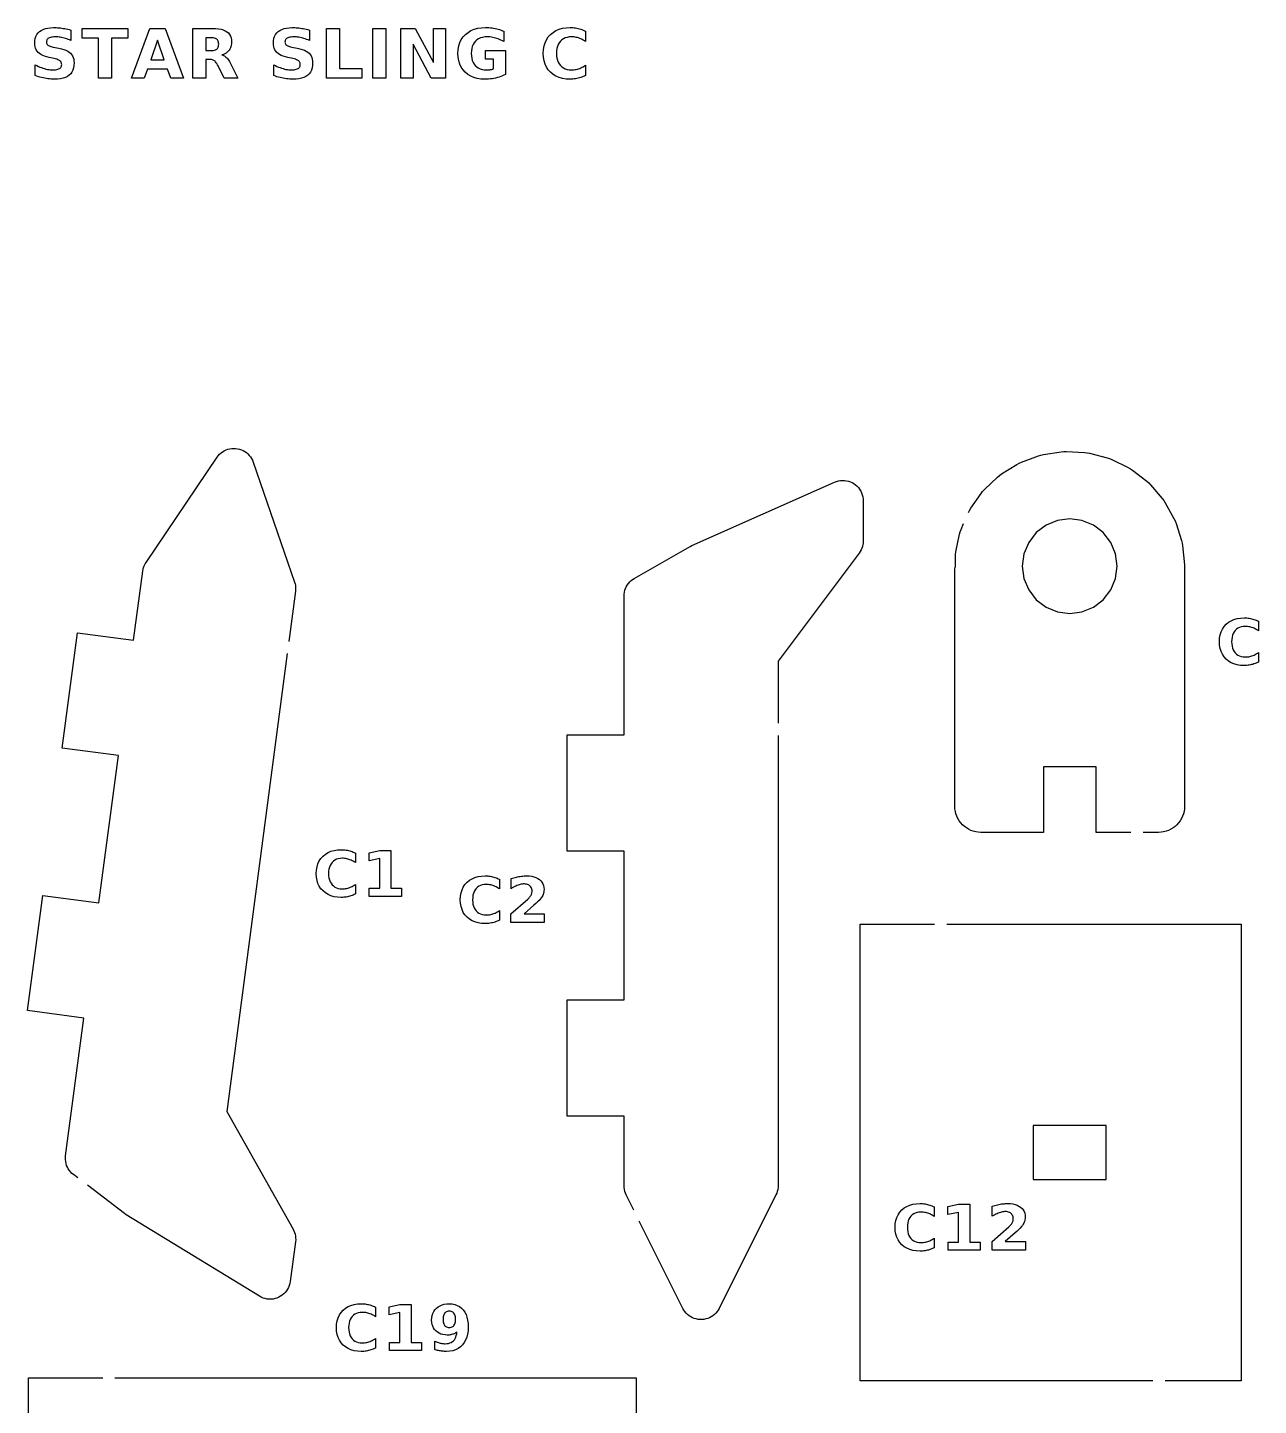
# Model space of a CAD drawing. Header units: millimetres. Extents: x 0 to 300, y 5 to 290.
# Drawn here: x 8.9 to 74, y 217.6 to 290.5 of the extents above; entities that cross this region are included whole.
import ezdxf

# ---------------------------------------------------------------- set-up
doc = ezdxf.new("R2010")
doc.units = ezdxf.units.MM
doc.layers.add('CUT', color=1, linetype='CONTINUOUS')
doc.layers.add('ENGRAVE', color=5, linetype='CONTINUOUS')

msp = doc.modelspace()

# ---------------------------------------------------------------- linework, layer by layer
at = {"layer": 'CUT', "color": 1}
for points in [[(11.5305, 229.654), (11.3026, 229.8274), (11.2252, 229.8923), (11.1532, 229.9655), (11.0885, 230.0453), (11.0317, 230.1309), (10.9833, 230.2216), (10.9438, 230.3164), (10.9135, 230.4146), (10.8928, 230.5152), (10.8817, 230.6174), (10.8805, 230.7201), (10.8889, 230.8207), (11.8501, 238.104), (8.8759, 238.4965), (9.6805, 244.5937), (12.6547, 244.2012), (13.6818, 251.9837), (10.7076, 252.3762), (11.5122, 258.4733), (14.4865, 258.0808), (14.9693, 261.7398), (14.9866, 261.8361), (15.0132, 261.9322), (15.0486, 262.0253), (15.0925, 262.1148), (15.1435, 262.1984), (18.9048, 267.7572), (18.9657, 267.8386), (19.0354, 267.915), (19.1122, 267.9844), (19.1952, 268.0461), (19.2838, 268.0996), (19.3771, 268.1442), (19.4743, 268.1797), (19.5745, 268.2057), (19.6766, 268.2219), (19.7799, 268.2283), (19.8833, 268.2247), (19.9859, 268.2111), (20.0867, 268.1878), (20.1848, 268.1549), (20.2792, 268.1127), (20.3692, 268.0616), (20.4539, 268.0021), (20.5324, 267.9348), (20.6041, 267.8602), (20.6683, 267.7791), (20.7244, 267.6921), (20.7719, 267.6002), (20.8097, 267.5058), (23, 261.1615), (23.0276, 261.0676), (23.0468, 260.9698), (23.0568, 260.8707), (23.0576, 260.771), (23.0493, 260.6734), (22.6995, 258.0233)], [(58.6449, 264.8446), (58.6941, 264.945), (58.7668, 265.0616), (59.3115, 265.8441), (59.3956, 265.9528), (59.4902, 266.0524), (60.1813, 266.7092), (60.2855, 266.7987), (60.3983, 266.8772), (61.2074, 267.3816), (61.3275, 267.4482), (61.4538, 267.5024), (62.3479, 267.8335), (62.4789, 267.8747), (62.6135, 267.9023), (63.556, 268.0467), (63.6926, 268.0606), (63.83, 268.0606), (64.7822, 268.0123), (64.9189, 267.9984), (65.0535, 267.9708), (65.9765, 267.7318), (66.1076, 267.6906), (66.2338, 267.6365), (67.0898, 267.2166), (67.21, 267.1499), (67.3227, 267.0714), (68.0767, 266.4878), (68.1809, 266.3983), (68.2756, 266.2987), (68.8966, 265.5753), (68.9807, 265.4667), (69.0534, 265.3501), (69.5161, 264.5165), (69.5766, 264.3931), (69.6243, 264.2643), (69.9097, 263.3546), (69.9442, 263.2216), (69.965, 263.0858), (70.0681, 262.0713), (70.075, 261.936), (70.075, 249.2982), (70.0685, 249.1652), (70.0487, 249.0317), (70.0159, 248.9008), (69.9704, 248.7738), (69.9127, 248.6518), (69.8433, 248.536), (69.763, 248.4277), (69.6723, 248.3277), (69.5723, 248.237), (69.464, 248.1567), (69.3482, 248.0873), (69.2262, 248.0296), (69.0992, 247.9841), (68.9683, 247.9513), (68.8348, 247.9315), (68.7018, 247.925), (67.8881, 247.925)], [(40.9447, 227.9429), (40.5377, 228.7569), (40.498, 228.8464), (40.4663, 228.9408), (40.4434, 229.0378), (40.4295, 229.1365), (40.425, 229.2343), (40.425, 232.925), (37.425, 232.925), (37.425, 239.075), (40.425, 239.075), (40.425, 246.925), (37.425, 246.925), (37.425, 253.075), (40.425, 253.075), (40.425, 260.4215), (40.4298, 260.5223), (40.4445, 260.624), (40.4688, 260.7238), (40.5026, 260.8209), (40.5454, 260.9142), (40.597, 261.0031), (40.6568, 261.0866), (40.7243, 261.1641), (40.7989, 261.2347), (40.8799, 261.2979), (40.9651, 261.3521), (43.9206, 263.041), (44.014, 263.0883), (51.5651, 266.4443), (51.6631, 266.4822), (51.7661, 266.5106), (51.8714, 266.5286), (51.978, 266.5361), (52.0849, 266.533), (52.1909, 266.5193), (52.295, 266.4951), (52.3962, 266.4607), (52.4934, 266.4164), (52.5858, 266.3627), (52.6724, 266.3001), (52.7524, 266.2292), (52.8249, 266.1507), (52.8893, 266.0654), (52.9449, 265.9741), (52.9911, 265.8777), (53.0276, 265.7773), (53.0539, 265.6737), (53.0698, 265.568), (53.075, 265.4631), (53.075, 263.3316), (53.0705, 263.2346), (53.057, 263.1368), (53.0345, 263.0406), (53.0032, 262.9469), (52.9635, 262.8564), (52.9156, 262.77), (52.861, 262.6897), (48.575, 256.975), (48.575, 253.7)], [(67.2381, 247.925), (65.395, 247.925), (65.395, 251.395), (62.605, 251.395), (62.605, 247.925), (59.2982, 247.925), (59.1652, 247.9315), (59.0317, 247.9513), (58.9008, 247.9841), (58.7738, 248.0296), (58.6518, 248.0873), (58.536, 248.1567), (58.4277, 248.237), (58.3277, 248.3277), (58.237, 248.4277), (58.1567, 248.536), (58.0873, 248.6518), (58.0296, 248.7738), (57.9841, 248.9008), (57.9513, 249.0317), (57.9315, 249.1652), (57.925, 249.2982), (57.925, 261.7247), (57.9295, 261.8356), (57.9433, 261.9472), (57.9512, 261.9852), (57.9545, 262.0075), (57.9558, 262.0338), (57.9558, 262.4767), (57.9627, 262.6139), (57.9835, 262.7497), (58.1755, 263.6836), (58.2099, 263.8167), (58.2576, 263.9455), (58.3873, 264.2478)], [(22.6145, 257.3789), (19.4198, 233.1712), (22.9212, 226.9449), (22.9649, 226.8582), (23.001, 226.7662), (23.0286, 226.6713), (23.0473, 226.5743), (23.057, 226.476), (23.0577, 226.3772), (23.0494, 226.2805), (22.7705, 224.1673), (22.7516, 224.064), (22.722, 223.9613), (22.6824, 223.8621), (22.6331, 223.7672), (22.5747, 223.6778), (22.5076, 223.5945), (22.4326, 223.5184), (22.3505, 223.4501), (22.2619, 223.3902), (22.1678, 223.3395), (22.0692, 223.2983), (21.967, 223.2671), (21.8622, 223.2463), (21.7558, 223.2359), (21.6489, 223.2362), (21.5426, 223.2471), (21.4379, 223.2684), (21.3358, 223.3001), (21.2374, 223.3418), (21.1452, 223.3921), (14.0981, 227.7073), (14.0117, 227.7663), (12.0478, 229.2604)], [(48.575, 253.05), (48.575, 229.2343), (48.5705, 229.1365), (48.5566, 229.0378), (48.5337, 228.9408), (48.502, 228.8464), (48.4623, 228.7569), (45.4607, 222.7537), (45.4109, 222.6651), (45.3518, 222.5802), (45.2848, 222.5013), (45.2106, 222.4293), (45.1297, 222.3647), (45.043, 222.3082), (44.9513, 222.2603), (44.8554, 222.2214), (44.7563, 222.192), (44.6547, 222.1722), (44.5517, 222.1622), (44.4483, 222.1622), (44.3453, 222.1722), (44.2437, 222.192), (44.1446, 222.2214), (44.0487, 222.2603), (43.957, 222.3082), (43.8703, 222.3647), (43.7894, 222.4293), (43.7152, 222.5013), (43.6482, 222.5802), (43.5891, 222.6651), (43.5393, 222.7537), (41.2354, 227.3616)], [(68.4, 218.925), (52.925, 218.925), (52.925, 243.075), (56.85, 243.075)], [(57.5, 243.075), (73.075, 243.075), (73.075, 218.925), (69.05, 218.925)], [(36.4, 194.925), (8.925, 194.925), (8.925, 219.075), (12.85, 219.075)], [(13.5, 219.075), (41.075, 219.075), (41.075, 194.925), (37.05, 194.925)]]:
    msp.add_lwpolyline(points, dxfattribs=at)
for points in [[(66.5061, 262), (66.4207, 262.6486), (66.1703, 263.253), (65.7721, 263.7721), (65.253, 264.1703), (64.6486, 264.4207), (64, 264.5061), (63.3514, 264.4207), (62.747, 264.1703), (62.2279, 263.7721), (61.8297, 263.253), (61.5793, 262.6486), (61.4939, 262), (61.5793, 261.3514), (61.8297, 260.747), (62.2279, 260.2279), (62.747, 259.8297), (63.3514, 259.5793), (64, 259.4939), (64.6486, 259.5793), (65.253, 259.8297), (65.7721, 260.2279), (66.1703, 260.747), (66.4207, 261.3514), (66.5061, 262)], [(62.075, 232.425), (62.075, 229.575), (65.925, 229.575), (65.925, 232.425), (62.075, 232.425)]]:
    msp.add_lwpolyline(points, close=True, dxfattribs=at)
at = {"layer": 'ENGRAVE', "color": 5}
for points in [[(11.0201, 289.8518), (10.9493, 289.8775), (10.879, 289.9006), (10.8094, 289.921), (10.7403, 289.9388), (10.6722, 289.9539), (10.6053, 289.9662), (10.5397, 289.9758), (10.4754, 289.9827), (10.4124, 289.9868), (10.3506, 289.9882), (10.2731, 289.9863), (10.2025, 289.9807), (10.1391, 289.9714), (10.0826, 289.9584), (10.0333, 289.9416), (9.9909, 289.9212), (9.9554, 289.8968), (9.9263, 289.8683), (9.9037, 289.8357), (9.8875, 289.7989), (9.8778, 289.7581), (9.8746, 289.7131), (9.8767, 289.6791), (9.8833, 289.6478), (9.8942, 289.619), (9.9094, 289.5928), (9.9291, 289.5692), (9.953, 289.5483), (9.9827, 289.529), (10.0195, 289.5107), (10.0635, 289.4934), (10.1145, 289.4769), (10.1726, 289.4614), (10.2378, 289.4469), (10.527, 289.3887), (10.6663, 289.3567), (10.7914, 289.3197), (10.9025, 289.2776), (10.9995, 289.2304), (11.0824, 289.1781), (11.1512, 289.1207), (11.2077, 289.0565), (11.254, 288.9839), (11.29, 288.9029), (11.3157, 288.8135), (11.3311, 288.7156), (11.3363, 288.6093), (11.3291, 288.4703), (11.3076, 288.3438), (11.2717, 288.2296), (11.2215, 288.1278), (11.1569, 288.0384), (11.078, 287.9613), (10.9843, 287.8964), (10.8755, 287.8433), (10.7516, 287.802), (10.6125, 287.7725), (10.4583, 287.7548), (10.2889, 287.7489), (10.2054, 287.7502), (10.1218, 287.7542), (10.0381, 287.7608), (9.9543, 287.77), (9.8704, 287.7819), (9.7864, 287.7965), (9.7024, 287.8136), (9.6183, 287.8333), (9.5343, 287.8555), (9.4502, 287.8803), (9.3662, 287.9077), (9.2821, 287.9375), (9.2821, 288.5106), (9.3657, 288.4678), (9.4484, 288.4286), (9.5301, 288.3931), (9.6109, 288.3613), (9.6907, 288.3332), (9.7697, 288.3087), (9.8477, 288.288), (9.9247, 288.271), (10.0009, 288.2578), (10.0761, 288.2484), (10.1503, 288.2427), (10.2237, 288.2408), (10.2949, 288.2429), (10.3602, 288.249), (10.4198, 288.2593), (10.4737, 288.2737), (10.5217, 288.2922), (10.564, 288.3149), (10.6001, 288.3413), (10.6296, 288.3713), (10.6526, 288.4048), (10.669, 288.4418), (10.6788, 288.4824), (10.6821, 288.5265), (10.6799, 288.566), (10.6732, 288.6025), (10.6621, 288.6358), (10.6465, 288.6659), (10.6264, 288.693), (10.6019, 288.7169), (10.5707, 288.7388), (10.5307, 288.76), (10.4818, 288.7804), (10.424, 288.8), (10.3574, 288.8188), (10.2819, 288.8368), (10.0192, 288.895), (9.8934, 288.926), (9.7794, 288.9626), (9.6773, 289.0047), (9.587, 289.0525), (9.5084, 289.1058), (9.4417, 289.1647), (9.3859, 289.23), (9.3403, 289.3025), (9.3048, 289.3821), (9.2795, 289.4688), (9.2643, 289.5627), (9.2592, 289.6637), (9.2662, 289.7898), (9.2874, 289.9057), (9.3227, 290.0115), (9.372, 290.1073), (9.4355, 290.193), (9.5131, 290.2685), (9.6039, 290.3332), (9.7071, 290.3861), (9.8226, 290.4272), (9.9504, 290.4566), (10.0906, 290.4742), (10.2431, 290.4801), (10.3157, 290.4792), (10.389, 290.4765), (10.463, 290.472), (10.5377, 290.4656), (10.6131, 290.4575), (10.6892, 290.4475), (10.766, 290.4357), (10.8438, 290.4221), (10.9224, 290.4067), (11.0019, 290.3895), (11.0822, 290.3705), (11.1635, 290.3496), (11.1635, 289.7925), (11.0915, 289.8235), (11.0201, 289.8518)], [(13.3163, 287.8), (12.6374, 287.8), (12.6374, 289.9194), (11.7629, 289.9194), (11.7629, 290.4325), (14.1891, 290.4325), (14.1891, 289.9194), (13.3163, 289.9194), (13.3163, 287.8)], [(15.3456, 290.4325), (16.1549, 290.4325), (17.13, 287.8), (16.4476, 287.8), (16.2819, 288.2796), (15.2204, 288.2796), (15.0529, 287.8), (14.3705, 287.8), (15.3456, 290.4325)], [(18.6604, 290.4325), (18.826, 290.4277), (18.9763, 290.4131), (19.1111, 290.3889), (19.2305, 290.3549), (19.3344, 290.3113), (19.423, 290.258), (19.497, 290.1941), (19.5576, 290.119), (19.6048, 290.0327), (19.6385, 289.9351), (19.6587, 289.8262), (19.6654, 289.7061), (19.6619, 289.6217), (19.6514, 289.5425), (19.6339, 289.4685), (19.6094, 289.3996), (19.5779, 289.336), (19.5393, 289.2776), (19.4938, 289.2242), (19.4411, 289.1757), (19.3813, 289.1321), (19.3144, 289.0934), (19.2404, 289.0596), (19.1594, 289.0307), (19.205, 289.0179), (19.249, 289.0007), (19.2914, 288.9789), (19.3322, 288.9528), (19.3713, 288.9221), (19.4089, 288.887), (19.4457, 288.8465), (19.4826, 288.7996), (19.5197, 288.7462), (19.557, 288.6864), (19.5944, 288.6202), (19.6319, 288.5476), (20.0004, 287.8), (19.2775, 287.8), (18.9566, 288.4542), (18.9242, 288.5165), (18.8916, 288.5719), (18.8589, 288.6203), (18.8261, 288.6618), (18.7931, 288.6964), (18.76, 288.7239), (18.7249, 288.746), (18.6862, 288.7641), (18.6438, 288.7782), (18.5978, 288.7882), (18.548, 288.7942), (18.4946, 288.7962), (18.3024, 288.7962), (18.3024, 287.8), (17.6236, 287.8), (17.6236, 290.4325), (18.6604, 290.4325)], [(23.6389, 289.8518), (23.568, 289.8775), (23.4978, 289.9006), (23.4282, 289.921), (23.3591, 289.9388), (23.291, 289.9539), (23.2241, 289.9662), (23.1585, 289.9758), (23.0942, 289.9827), (23.0312, 289.9868), (22.9694, 289.9882), (22.8918, 289.9863), (22.8213, 289.9807), (22.7578, 289.9714), (22.7014, 289.9584), (22.652, 289.9416), (22.6097, 289.9212), (22.5742, 289.8968), (22.5451, 289.8683), (22.5224, 289.8357), (22.5063, 289.7989), (22.4966, 289.7581), (22.4934, 289.7131), (22.4955, 289.6791), (22.5021, 289.6478), (22.513, 289.619), (22.5282, 289.5928), (22.5478, 289.5692), (22.5718, 289.5483), (22.6015, 289.529), (22.6383, 289.5107), (22.6822, 289.4934), (22.7333, 289.4769), (22.7914, 289.4614), (22.8566, 289.4469), (23.1458, 289.3887), (23.285, 289.3567), (23.4102, 289.3197), (23.5213, 289.2776), (23.6183, 289.2304), (23.7012, 289.1781), (23.7699, 289.1207), (23.8265, 289.0565), (23.8728, 288.9839), (23.9088, 288.9029), (23.9345, 288.8135), (23.9499, 288.7156), (23.9551, 288.6093), (23.9479, 288.4703), (23.9264, 288.3438), (23.8905, 288.2296), (23.8403, 288.1278), (23.7757, 288.0384), (23.6968, 287.9613), (23.6031, 287.8964), (23.4943, 287.8433), (23.3703, 287.802), (23.2313, 287.7725), (23.0771, 287.7548), (22.9077, 287.7489), (22.8242, 287.7502), (22.7406, 287.7542), (22.6569, 287.7608), (22.5731, 287.77), (22.4892, 287.7819), (22.4052, 287.7965), (22.3211, 287.8136), (22.2371, 287.8333), (22.153, 287.8555), (22.069, 287.8803), (21.985, 287.9077), (21.9009, 287.9375), (21.9009, 288.5106), (21.9845, 288.4678), (22.0671, 288.4286), (22.1489, 288.3931), (22.2297, 288.3613), (22.3095, 288.3332), (22.3884, 288.3087), (22.4664, 288.288), (22.5435, 288.271), (22.6196, 288.2578), (22.6949, 288.2484), (22.7691, 288.2427), (22.8425, 288.2408), (22.9136, 288.2429), (22.979, 288.249), (23.0386, 288.2593), (23.0925, 288.2737), (23.1405, 288.2922), (23.1828, 288.3149), (23.2189, 288.3413), (23.2484, 288.3713), (23.2714, 288.4048), (23.2878, 288.4418), (23.2976, 288.4824), (23.3009, 288.5265), (23.2987, 288.566), (23.292, 288.6025), (23.2809, 288.6358), (23.2653, 288.6659), (23.2452, 288.693), (23.2207, 288.7169), (23.1895, 288.7388), (23.1495, 288.76), (23.1006, 288.7804), (23.0428, 288.8), (22.9762, 288.8188), (22.9007, 288.8368), (22.6379, 288.895), (22.5122, 288.926), (22.3982, 288.9626), (22.2961, 289.0047), (22.2058, 289.0525), (22.1272, 289.1058), (22.0605, 289.1647), (22.0047, 289.23), (21.9591, 289.3025), (21.9236, 289.3821), (21.8983, 289.4688), (21.8831, 289.5627), (21.878, 289.6637), (21.885, 289.7898), (21.9062, 289.9057), (21.9415, 290.0115), (21.9908, 290.1073), (22.0543, 290.193), (22.1319, 290.2685), (22.2227, 290.3332), (22.3258, 290.3861), (22.4413, 290.4272), (22.5692, 290.4566), (22.7094, 290.4742), (22.8619, 290.4801), (22.9345, 290.4792), (23.0078, 290.4765), (23.0818, 290.472), (23.1565, 290.4656), (23.2319, 290.4575), (23.308, 290.4475), (23.3848, 290.4357), (23.4625, 290.4221), (23.5412, 290.4067), (23.6207, 290.3895), (23.701, 290.3705), (23.7823, 290.3496), (23.7823, 289.7925), (23.7103, 289.8235), (23.6389, 289.8518)], [(26.5663, 288.3131), (26.5663, 287.8), (24.6955, 287.8), (24.6955, 290.4325), (25.3743, 290.4325), (25.3743, 288.3131), (26.5663, 288.3131)], [(27.141, 290.4325), (27.8198, 290.4325), (27.8198, 287.8), (27.141, 287.8), (27.141, 290.4325)], [(30.9882, 290.4325), (30.9882, 287.8), (30.23, 287.8), (29.2726, 289.6056), (29.2726, 287.8), (28.629, 287.8), (28.629, 290.4325), (29.3872, 290.4325), (30.3446, 288.627), (30.3446, 290.4325), (30.9882, 290.4325)], [(33.9031, 287.8877), (33.8147, 287.8586), (33.7253, 287.8329), (33.6347, 287.8106), (33.5431, 287.7917), (33.4505, 287.7763), (33.357, 287.7643), (33.2625, 287.7557), (33.1669, 287.7506), (33.0705, 287.7489), (32.8588, 287.7591), (32.6624, 287.7897), (32.4811, 287.8408), (32.315, 287.9123), (32.1641, 288.0042), (32.0284, 288.1165), (31.9109, 288.2463), (31.8148, 288.3907), (31.7401, 288.5496), (31.6867, 288.7231), (31.6547, 288.9111), (31.644, 289.1136), (31.6549, 289.3182), (31.6875, 289.5078), (31.7419, 289.6823), (31.818, 289.8416), (31.9158, 289.9859), (32.0354, 290.1151), (32.1739, 290.2267), (32.3285, 290.3179), (32.4992, 290.3889), (32.6859, 290.4396), (32.8886, 290.47), (33.1075, 290.4801), (33.1944, 290.4788), (33.2802, 290.4746), (33.3647, 290.4678), (33.448, 290.4582), (33.53, 290.4458), (33.6109, 290.4308), (33.6904, 290.413), (33.7683, 290.3925), (33.8447, 290.3695), (33.9196, 290.3438), (33.993, 290.3154), (34.0649, 290.2844), (34.0649, 289.7396), (33.9915, 289.7795), (33.9183, 289.816), (33.8452, 289.8489), (33.7722, 289.8783), (33.6994, 289.9041), (33.6268, 289.9265), (33.5541, 289.9453), (33.4815, 289.9608), (33.4088, 289.9727), (33.336, 289.9813), (33.2632, 289.9865), (33.1904, 289.9882), (33.0603, 289.9819), (32.9407, 289.963), (32.8313, 289.9315), (32.7323, 289.8875), (32.6436, 289.8308), (32.5653, 289.7616), (32.4982, 289.6807), (32.4433, 289.5889), (32.4006, 289.4863), (32.3702, 289.3729), (32.3519, 289.2487), (32.3458, 289.1136), (32.3516, 288.9796), (32.3693, 288.8562), (32.3987, 288.7433), (32.4398, 288.6411), (32.4927, 288.5494), (32.5574, 288.4683), (32.6328, 288.3988), (32.7182, 288.3419), (32.8135, 288.2977), (32.9186, 288.2661), (33.0337, 288.2471), (33.1586, 288.2408), (33.1935, 288.2412), (33.2275, 288.2423), (33.2607, 288.2441), (33.293, 288.2467), (33.3245, 288.25), (33.3552, 288.254), (33.385, 288.2589), (33.4137, 288.2645), (33.4414, 288.271), (33.4681, 288.2783), (33.4937, 288.2865), (33.5183, 288.2955), (33.5183, 288.8068), (33.104, 288.8068), (33.104, 289.2617), (34.1619, 289.2617), (34.1619, 287.9957), (34.0767, 287.9563), (33.9905, 287.9203), (33.9031, 287.8877)], [(38.1371, 287.8364), (38.0709, 287.816), (38.0037, 287.7982), (37.9356, 287.7832), (37.8666, 287.7708), (37.7965, 287.7612), (37.7255, 287.7544), (37.6535, 287.7502), (37.5805, 287.7489), (37.3689, 287.7591), (37.1724, 287.7897), (36.9912, 287.8408), (36.8251, 287.9123), (36.6742, 288.0042), (36.5385, 288.1165), (36.421, 288.2463), (36.3249, 288.3907), (36.2502, 288.5496), (36.1968, 288.7231), (36.1648, 288.9111), (36.1541, 289.1136), (36.1648, 289.3167), (36.1968, 289.5051), (36.2502, 289.679), (36.3249, 289.8381), (36.421, 289.9826), (36.5385, 290.1125), (36.6742, 290.2248), (36.8251, 290.3167), (36.9912, 290.3882), (37.1724, 290.4393), (37.3689, 290.4699), (37.5805, 290.4801), (37.6535, 290.4788), (37.7255, 290.4746), (37.7965, 290.4678), (37.8666, 290.4582), (37.9356, 290.4458), (38.0037, 290.4308), (38.0709, 290.413), (38.1371, 290.3925), (38.2025, 290.3695), (38.267, 290.3438), (38.3306, 290.3154), (38.3934, 290.2844), (38.3934, 289.7396), (38.3306, 289.7806), (38.2682, 289.8177), (38.206, 289.8511), (38.1442, 289.8806), (38.0826, 289.9063), (38.0213, 289.9282), (37.9597, 289.9465), (37.8969, 289.9615), (37.8331, 289.9732), (37.7682, 289.9815), (37.7022, 289.9865), (37.6352, 289.9882), (37.5184, 289.9817), (37.4103, 289.9623), (37.3108, 289.93), (37.2199, 289.8847), (37.1376, 289.8265), (37.0639, 289.7554), (37.0003, 289.673), (36.9483, 289.5807), (36.9079, 289.4786), (36.879, 289.3667), (36.8616, 289.2451), (36.8558, 289.1136), (36.8616, 288.9827), (36.879, 288.8615), (36.9079, 288.7499), (36.9483, 288.6481), (37.0003, 288.556), (37.0639, 288.4736), (37.1376, 288.4024), (37.2199, 288.3443), (37.3108, 288.299), (37.4103, 288.2667), (37.5184, 288.2473), (37.6352, 288.2408), (37.7022, 288.2425), (37.7682, 288.2475), (37.8331, 288.2558), (37.8969, 288.2675), (37.9597, 288.2824), (38.0213, 288.3008), (38.0826, 288.3227), (38.1442, 288.3484), (38.206, 288.3779), (38.2682, 288.4113), (38.3306, 288.4484), (38.3934, 288.4894), (38.3934, 287.9446), (38.3306, 287.9136), (38.267, 287.8852), (38.2025, 287.8595), (38.1371, 287.8364)], [(16.1109, 288.768), (15.7512, 289.8154), (15.3897, 288.768), (16.1109, 288.768)], [(18.8189, 289.3005), (18.8598, 289.3204), (18.894, 289.3446), (18.9223, 289.3739), (18.9454, 289.4089), (18.9634, 289.4495), (18.9763, 289.4958), (18.984, 289.5479), (18.9866, 289.6056), (18.984, 289.6627), (18.9763, 289.7141), (18.9634, 289.7598), (18.9454, 289.7999), (18.9223, 289.8343), (18.894, 289.863), (18.8598, 289.8867), (18.8189, 289.9061), (18.7712, 289.9212), (18.7169, 289.932), (18.6558, 289.9384), (18.5881, 289.9406), (18.3024, 289.9406), (18.3024, 289.2653), (18.5881, 289.2653), (18.6558, 289.2675), (18.7169, 289.2741), (18.7712, 289.2851), (18.8189, 289.3005)], [(73.9252, 256.8976), (73.8664, 256.8715), (73.8069, 256.8477), (73.7465, 256.8264), (73.6854, 256.8076), (73.6234, 256.7912), (73.5605, 256.7772), (73.4968, 256.7659), (73.4321, 256.757), (73.3666, 256.7507), (73.3001, 256.7469), (73.2327, 256.7456), (73.0374, 256.755), (72.856, 256.7833), (72.6887, 256.8304), (72.5354, 256.8964), (72.3961, 256.9813), (72.2708, 257.085), (72.1624, 257.2048), (72.0737, 257.338), (72.0047, 257.4847), (71.9554, 257.6449), (71.9259, 257.8184), (71.916, 258.0054), (71.9259, 258.1928), (71.9554, 258.3668), (72.0047, 258.5272), (72.0737, 258.6741), (72.1624, 258.8075), (72.2708, 258.9274), (72.3961, 259.0311), (72.5354, 259.1159), (72.6887, 259.1819), (72.856, 259.2291), (73.0374, 259.2573), (73.2327, 259.2668), (73.3001, 259.2655), (73.3666, 259.2617), (73.4321, 259.2554), (73.4968, 259.2465), (73.5605, 259.2351), (73.6234, 259.2212), (73.6854, 259.2048), (73.7465, 259.1859), (73.8069, 259.1646), (73.8664, 259.1409), (73.9252, 259.1147), (73.9831, 259.0861), (73.9831, 258.5832), (73.9252, 258.621), (73.8675, 258.6553), (73.8101, 258.6861), (73.753, 258.7134), (73.6962, 258.7371), (73.6396, 258.7573), (73.5827, 258.7742), (73.5248, 258.7881), (73.4659, 258.7988), (73.406, 258.8065), (73.3451, 258.8111), (73.2832, 258.8127), (73.1754, 258.8067), (73.0756, 258.7888), (72.9837, 258.7589), (72.8998, 258.7172), (72.8239, 258.6635), (72.7559, 258.5978), (72.6972, 258.5217), (72.6492, 258.4365), (72.6118, 258.3423), (72.5851, 258.239), (72.5691, 258.1267), (72.5638, 258.0054), (72.5691, 257.8845), (72.5851, 257.7726), (72.6118, 257.6697), (72.6492, 257.5757), (72.6972, 257.4906), (72.7559, 257.4145), (72.8239, 257.3489), (72.8998, 257.2952), (72.9837, 257.2534), (73.0756, 257.2236), (73.1754, 257.2057), (73.2832, 257.1997), (73.3451, 257.2012), (73.406, 257.2059), (73.4659, 257.2135), (73.5248, 257.2243), (73.5827, 257.2381), (73.6396, 257.255), (73.6962, 257.2753), (73.753, 257.299), (73.8101, 257.3262), (73.8675, 257.357), (73.9252, 257.3914), (73.9831, 257.4292), (73.9831, 256.9263), (73.9252, 256.8976)], [(26.1578, 244.6369), (26.0991, 244.6107), (26.0395, 244.587), (25.9792, 244.5657), (25.918, 244.5469), (25.856, 244.5304), (25.7932, 244.5165), (25.7294, 244.5051), (25.6648, 244.4963), (25.5992, 244.4899), (25.5327, 244.4861), (25.4654, 244.4849), (25.27, 244.4943), (25.0887, 244.5226), (24.9213, 244.5697), (24.768, 244.6357), (24.6287, 244.7205), (24.5035, 244.8242), (24.395, 244.9441), (24.3063, 245.0773), (24.2373, 245.224), (24.1881, 245.3841), (24.1585, 245.5577), (24.1486, 245.7446), (24.1585, 245.9321), (24.1881, 246.1061), (24.2373, 246.2665), (24.3063, 246.4134), (24.395, 246.5468), (24.5035, 246.6667), (24.6287, 246.7704), (24.768, 246.8552), (24.9213, 246.9212), (25.0887, 246.9683), (25.27, 246.9966), (25.4654, 247.006), (25.5327, 247.0048), (25.5992, 247.001), (25.6648, 246.9946), (25.7294, 246.9858), (25.7932, 246.9744), (25.856, 246.9605), (25.918, 246.944), (25.9792, 246.9252), (26.0395, 246.9039), (26.0991, 246.8802), (26.1578, 246.854), (26.2157, 246.8254), (26.2157, 246.3224), (26.1578, 246.3603), (26.1001, 246.3946), (26.0428, 246.4254), (25.9857, 246.4526), (25.9288, 246.4764), (25.8723, 246.4966), (25.8154, 246.5135), (25.7574, 246.5273), (25.6985, 246.5381), (25.6386, 246.5458), (25.5777, 246.5504), (25.5158, 246.5519), (25.408, 246.546), (25.3082, 246.5281), (25.2164, 246.4982), (25.1324, 246.4564), (25.0565, 246.4027), (24.9885, 246.3371), (24.9298, 246.261), (24.8818, 246.1758), (24.8444, 246.0816), (24.8178, 245.9783), (24.8018, 245.866), (24.7964, 245.7446), (24.8018, 245.6238), (24.8178, 245.5119), (24.8444, 245.4089), (24.8818, 245.315), (24.9298, 245.2299), (24.9885, 245.1538), (25.0565, 245.0882), (25.1324, 245.0345), (25.2164, 244.9927), (25.3082, 244.9628), (25.408, 244.9449), (25.5158, 244.939), (25.5777, 244.9405), (25.6386, 244.9451), (25.6985, 244.9528), (25.7574, 244.9636), (25.8154, 244.9774), (25.8723, 244.9943), (25.9288, 245.0145), (25.9857, 245.0383), (26.0428, 245.0655), (26.1001, 245.0963), (26.1578, 245.1306), (26.2157, 245.1685), (26.2157, 244.6655), (26.1578, 244.6369)], [(27.5063, 244.965), (27.5063, 246.5357), (26.9382, 246.4185), (26.9382, 246.8449), (27.503, 246.9621), (28.0987, 246.9621), (28.0987, 244.965), (28.6521, 244.965), (28.6521, 244.5321), (26.9529, 244.5321), (26.9529, 244.965), (27.5063, 244.965)], [(33.7762, 243.254), (33.7175, 243.2278), (33.6579, 243.2041), (33.5976, 243.1828), (33.5364, 243.1639), (33.4744, 243.1475), (33.4116, 243.1336), (33.3478, 243.1222), (33.2832, 243.1133), (33.2176, 243.107), (33.1512, 243.1032), (33.0838, 243.1019), (32.8884, 243.1114), (32.7071, 243.1396), (32.5398, 243.1868), (32.3865, 243.2528), (32.2472, 243.3376), (32.1219, 243.4413), (32.0135, 243.5611), (31.9248, 243.6944), (31.8558, 243.8411), (31.8065, 244.0012), (31.7769, 244.1747), (31.7671, 244.3617), (31.7769, 244.5492), (31.8065, 244.7231), (31.8558, 244.8835), (31.9248, 245.0305), (32.0135, 245.1639), (32.1219, 245.2837), (32.2472, 245.3874), (32.3865, 245.4723), (32.5398, 245.5382), (32.7071, 245.5854), (32.8884, 245.6137), (33.0838, 245.6231), (33.1512, 245.6218), (33.2176, 245.618), (33.2832, 245.6117), (33.3478, 245.6028), (33.4116, 245.5914), (33.4744, 245.5775), (33.5364, 245.5611), (33.5976, 245.5422), (33.6579, 245.521), (33.7175, 245.4972), (33.7762, 245.471), (33.8341, 245.4424), (33.8341, 244.9395), (33.7762, 244.9773), (33.7186, 245.0116), (33.6612, 245.0424), (33.6041, 245.0697), (33.5472, 245.0934), (33.4907, 245.1136), (33.4338, 245.1306), (33.3759, 245.1444), (33.3169, 245.1552), (33.257, 245.1628), (33.1961, 245.1674), (33.1342, 245.169), (33.0265, 245.163), (32.9266, 245.1451), (32.8348, 245.1153), (32.7509, 245.0735), (32.6749, 245.0198), (32.6069, 244.9541), (32.5482, 244.878), (32.5002, 244.7928), (32.4629, 244.6986), (32.4362, 244.5953), (32.4202, 244.483), (32.4148, 244.3617), (32.4202, 244.2408), (32.4362, 244.1289), (32.4629, 244.026), (32.5002, 243.932), (32.5482, 243.847), (32.6069, 243.7709), (32.6749, 243.7052), (32.7509, 243.6515), (32.8348, 243.6097), (32.9266, 243.5799), (33.0265, 243.562), (33.1342, 243.556), (33.1961, 243.5576), (33.257, 243.5622), (33.3169, 243.5699), (33.3759, 243.5806), (33.4338, 243.5945), (33.4907, 243.6114), (33.5472, 243.6316), (33.6041, 243.6553), (33.6612, 243.6826), (33.7186, 243.7134), (33.7762, 243.7477), (33.8341, 243.7855), (33.8341, 243.2826), (33.7762, 243.254)], [(36.2103, 243.6097), (36.2103, 243.1491), (34.4443, 243.1491), (34.4443, 243.6097), (35.3314, 244.3926), (35.3693, 244.4283), (35.4037, 244.4637), (35.4347, 244.4988), (35.4623, 244.5337), (35.4865, 244.5683), (35.5072, 244.6026), (35.5246, 244.637), (35.5388, 244.6718), (35.5499, 244.7072), (35.5578, 244.7429), (35.5625, 244.7791), (35.5641, 244.8158), (35.5609, 244.8709), (35.5514, 244.9223), (35.5354, 244.97), (35.5131, 245.014), (35.4844, 245.0543), (35.4494, 245.0909), (35.409, 245.1227), (35.3645, 245.1487), (35.3157, 245.169), (35.2627, 245.1835), (35.2056, 245.1921), (35.1442, 245.195), (35.0946, 245.1933), (35.0435, 245.1881), (34.9908, 245.1794), (34.9366, 245.1672), (34.8809, 245.1515), (34.8236, 245.1324), (34.7648, 245.1098), (34.7048, 245.0838), (34.6433, 245.0544), (34.5805, 245.0217), (34.5164, 244.9855), (34.4508, 244.946), (34.4508, 245.4799), (34.5212, 245.5023), (34.5914, 245.5228), (34.6612, 245.5415), (34.7308, 245.5583), (34.8001, 245.5733), (34.8691, 245.5865), (34.9378, 245.5977), (35.006, 245.6068), (35.0738, 245.6139), (35.1411, 245.619), (35.208, 245.6221), (35.2744, 245.6231), (35.4144, 245.6178), (35.5436, 245.6017), (35.662, 245.5751), (35.7696, 245.5377), (35.8663, 245.4897), (35.9523, 245.431), (36.0262, 245.3628), (36.0866, 245.2862), (36.1336, 245.2011), (36.1672, 245.1077), (36.1873, 245.0058), (36.194, 244.8955), (36.1912, 244.8301), (36.1826, 244.7662), (36.1684, 244.7037), (36.1484, 244.6427), (36.1228, 244.5833), (36.0915, 244.5253), (36.051, 244.4648), (35.998, 244.3979), (35.9324, 244.3245), (35.8542, 244.2446), (35.7635, 244.1583), (35.6602, 244.0655), (35.141, 243.6097), (36.2103, 243.6097)], [(56.7743, 225.9298), (56.7156, 225.9037), (56.6561, 225.8799), (56.5957, 225.8586), (56.5345, 225.8398), (56.4726, 225.8234), (56.4097, 225.8094), (56.346, 225.7981), (56.2813, 225.7892), (56.2158, 225.7829), (56.1493, 225.7791), (56.0819, 225.7778), (55.8866, 225.7872), (55.7052, 225.8155), (55.5379, 225.8626), (55.3846, 225.9286), (55.2453, 226.0135), (55.12, 226.1172), (55.0116, 226.237), (54.9229, 226.3702), (54.8539, 226.5169), (54.8046, 226.6771), (54.7751, 226.8506), (54.7652, 227.0376), (54.7751, 227.225), (54.8046, 227.399), (54.8539, 227.5594), (54.9229, 227.7063), (55.0116, 227.8397), (55.12, 227.9596), (55.2453, 228.0633), (55.3846, 228.1481), (55.5379, 228.2141), (55.7052, 228.2613), (55.8866, 228.2895), (56.0819, 228.299), (56.1493, 228.2977), (56.2158, 228.2939), (56.2813, 228.2876), (56.346, 228.2787), (56.4097, 228.2673), (56.4726, 228.2534), (56.5345, 228.237), (56.5957, 228.2181), (56.6561, 228.1968), (56.7156, 228.1731), (56.7743, 228.1469), (56.8323, 228.1183), (56.8323, 227.6154), (56.7743, 227.6532), (56.7167, 227.6875), (56.6593, 227.7183), (56.6022, 227.7456), (56.5454, 227.7693), (56.4888, 227.7895), (56.4319, 227.8064), (56.374, 227.8203), (56.3151, 227.831), (56.2552, 227.8387), (56.1943, 227.8433), (56.1324, 227.8449), (56.0246, 227.8389), (55.9248, 227.821), (55.8329, 227.7911), (55.749, 227.7494), (55.673, 227.6957), (55.605, 227.63), (55.5464, 227.5539), (55.4983, 227.4687), (55.461, 227.3745), (55.4343, 227.2712), (55.4183, 227.1589), (55.413, 227.0376), (55.4183, 226.9167), (55.4343, 226.8048), (55.461, 226.7019), (55.4983, 226.6079), (55.5464, 226.5228), (55.605, 226.4467), (55.673, 226.3811), (55.749, 226.3274), (55.8329, 226.2856), (55.9248, 226.2558), (56.0246, 226.2379), (56.1324, 226.2319), (56.1943, 226.2334), (56.2552, 226.238), (56.3151, 226.2457), (56.374, 226.2565), (56.4319, 226.2703), (56.4888, 226.2872), (56.5454, 226.3074), (56.6022, 226.3312), (56.6593, 226.3584), (56.7167, 226.3892), (56.7743, 226.4236), (56.8323, 226.4614), (56.8323, 225.9585), (56.7743, 225.9298)], [(58.1228, 227.8286), (57.5548, 227.7114), (57.5548, 228.1378), (58.1196, 228.255), (58.7153, 228.255), (58.7153, 226.2579), (59.2687, 226.2579), (59.2687, 225.825), (57.5694, 225.825), (57.5694, 226.2579), (58.1228, 226.2579), (58.1228, 227.8286)], [(61.6611, 225.825), (59.8951, 225.825), (59.8951, 226.2856), (60.7822, 227.0685), (60.8201, 227.1042), (60.8545, 227.1396), (60.8855, 227.1747), (60.9131, 227.2095), (60.9373, 227.2441), (60.958, 227.2785), (60.9754, 227.3129), (60.9896, 227.3477), (61.0007, 227.383), (61.0086, 227.4188), (61.0134, 227.455), (61.0149, 227.4917), (61.0118, 227.5468), (61.0022, 227.5982), (60.9863, 227.6459), (60.9639, 227.6899), (60.9353, 227.7302), (60.9002, 227.7667), (60.8598, 227.7986), (60.8153, 227.8246), (60.7665, 227.8449), (60.7136, 227.8593), (60.6564, 227.868), (60.595, 227.8709), (60.5454, 227.8692), (60.4943, 227.8639), (60.4416, 227.8552), (60.3874, 227.843), (60.3317, 227.8274), (60.2744, 227.8082), (60.2157, 227.7857), (60.1556, 227.7597), (60.0941, 227.7303), (60.0313, 227.6976), (59.9672, 227.6614), (59.9017, 227.6219), (59.9017, 228.1557), (59.9721, 228.1781), (60.0422, 228.1987), (60.112, 228.2174), (60.1816, 228.2342), (60.2509, 228.2492), (60.32, 228.2623), (60.3886, 228.2735), (60.4569, 228.2827), (60.5246, 228.2898), (60.5919, 228.2949), (60.6588, 228.2979), (60.7252, 228.299), (60.8652, 228.2936), (60.9944, 228.2776), (61.1128, 228.2509), (61.2204, 228.2136), (61.3172, 228.1656), (61.4031, 228.1069), (61.477, 228.0387), (61.5374, 227.962), (61.5844, 227.877), (61.618, 227.7836), (61.6381, 227.6817), (61.6448, 227.5714), (61.642, 227.506), (61.6334, 227.442), (61.6192, 227.3796), (61.5993, 227.3186), (61.5736, 227.2591), (61.5423, 227.2011), (61.5018, 227.1407), (61.4488, 227.0737), (61.3832, 227.0003), (61.305, 226.9205), (61.2143, 226.8341), (61.111, 226.7413), (60.5918, 226.2856), (61.6611, 226.2856), (61.6611, 225.825)], [(27.1612, 220.6015), (27.1016, 220.5778), (27.0413, 220.5565), (26.9801, 220.5377), (26.9181, 220.5212), (26.8553, 220.5073), (26.7915, 220.4959), (26.7269, 220.4871), (26.6613, 220.4807), (26.5949, 220.4769), (26.5275, 220.4757), (26.3321, 220.4851), (26.1508, 220.5134), (25.9835, 220.5605), (25.8301, 220.6265), (25.6909, 220.7113), (25.5656, 220.815), (25.4572, 220.9349), (25.3685, 221.0681), (25.2995, 221.2148), (25.2502, 221.3749), (25.2206, 221.5485), (25.2108, 221.7354), (25.2206, 221.9229), (25.2502, 222.0969), (25.2995, 222.2573), (25.3685, 222.4042), (25.4572, 222.5376), (25.5656, 222.6575), (25.6909, 222.7612), (25.8301, 222.846), (25.9835, 222.912), (26.1508, 222.9591), (26.3321, 222.9874), (26.5275, 222.9968), (26.5949, 222.9956), (26.6613, 222.9918), (26.7269, 222.9854), (26.7915, 222.9766), (26.8553, 222.9652), (26.9181, 222.9513), (26.9801, 222.9348), (27.0413, 222.916), (27.1016, 222.8947), (27.1612, 222.871), (27.2199, 222.8448), (27.2778, 222.8162), (27.2778, 222.3132), (27.2199, 222.3511), (27.1623, 222.3854), (27.1049, 222.4162), (27.0478, 222.4434), (26.9909, 222.4672), (26.9344, 222.4874), (26.8775, 222.5043), (26.8196, 222.5181), (26.7606, 222.5289), (26.7007, 222.5366), (26.6398, 222.5412), (26.5779, 222.5427), (26.4702, 222.5368), (26.3703, 222.5189), (26.2785, 222.489), (26.1946, 222.4472), (26.1186, 222.3935), (26.0506, 222.3279), (25.9919, 222.2518), (25.9439, 222.1666), (25.9066, 222.0724), (25.8799, 221.9691), (25.8639, 221.8568), (25.8585, 221.7354), (25.8639, 221.6146), (25.8799, 221.5027), (25.9066, 221.3997), (25.9439, 221.3058), (25.9919, 221.2207), (26.0506, 221.1446), (26.1186, 221.079), (26.1946, 221.0253), (26.2785, 220.9835), (26.3703, 220.9536), (26.4702, 220.9357), (26.5779, 220.9298), (26.6398, 220.9313), (26.7007, 220.9359), (26.7606, 220.9436), (26.8196, 220.9544), (26.8775, 220.9682), (26.9344, 220.9851), (26.9909, 221.0053), (27.0478, 221.0291), (27.1049, 221.0563), (27.1623, 221.0871), (27.2199, 221.1214), (27.2778, 221.1593), (27.2778, 220.6563), (27.2199, 220.6277), (27.1612, 220.6015)], [(28.5684, 222.5265), (28.0003, 222.4093), (28.0003, 222.8357), (28.5651, 222.9529), (29.1608, 222.9529), (29.1608, 220.9558), (29.7142, 220.9558), (29.7142, 220.5229), (28.015, 220.5229), (28.015, 220.9558), (28.5684, 220.9558), (28.5684, 222.5265)], [(30.4602, 221.0034), (30.5091, 220.983), (30.5572, 220.9646), (30.6046, 220.948), (30.6512, 220.9335), (30.6971, 220.9208), (30.7426, 220.9101), (30.7879, 220.9014), (30.8331, 220.8946), (30.878, 220.8897), (30.9228, 220.8868), (30.9673, 220.8858), (31.0572, 220.8901), (31.1402, 220.9031), (31.2164, 220.9247), (31.2856, 220.9549), (31.348, 220.9938), (31.4035, 221.0413), (31.452, 221.0973), (31.4934, 221.1616), (31.5276, 221.2343), (31.5547, 221.3154), (31.5747, 221.4049), (31.5874, 221.5027), (31.5501, 221.4767), (31.512, 221.453), (31.4731, 221.4315), (31.4334, 221.4123), (31.3928, 221.3953), (31.3514, 221.3806), (31.3091, 221.3682), (31.2655, 221.358), (31.2208, 221.3501), (31.1749, 221.3445), (31.1279, 221.3411), (31.0796, 221.3399), (30.9594, 221.346), (30.8472, 221.3641), (30.7429, 221.3943), (30.6467, 221.4365), (30.5585, 221.4908), (30.4782, 221.5572), (30.4084, 221.6335), (30.3512, 221.7174), (30.3067, 221.8089), (30.275, 221.9081), (30.2559, 222.0149), (30.2496, 222.1293), (30.2566, 222.2557), (30.2779, 222.3735), (30.3132, 222.4825), (30.3628, 222.5829), (30.4264, 222.6746), (30.5043, 222.7576), (30.594, 222.8297), (30.6934, 222.8887), (30.8023, 222.9346), (30.9209, 222.9674), (31.0492, 222.987), (31.1871, 222.9936), (31.3395, 222.9847), (31.48, 222.958), (31.6086, 222.9134), (31.7253, 222.8511), (31.83, 222.7709), (31.9227, 222.6729), (32.0023, 222.5587), (32.0674, 222.4297), (32.118, 222.286), (32.1542, 222.1275), (32.1759, 221.9543), (32.1832, 221.7664), (32.1747, 221.5728), (32.1493, 221.3936), (32.1071, 221.2286), (32.0479, 221.0781), (31.9718, 220.9418), (31.8788, 220.8199), (31.7711, 220.7147), (31.6507, 220.6287), (31.5179, 220.5617), (31.3724, 220.5139), (31.2144, 220.4852), (31.0438, 220.4757), (30.9873, 220.4764), (30.9315, 220.4785), (30.8766, 220.482), (30.8225, 220.4869), (30.7692, 220.4932), (30.7167, 220.5009), (30.6648, 220.51), (30.6132, 220.5205), (30.5621, 220.5324), (30.5112, 220.5458), (30.4608, 220.5605), (30.4107, 220.5766), (30.4107, 221.0258), (30.4602, 221.0034)], [(31.2844, 221.7587), (31.3278, 221.7735), (31.3668, 221.7942), (31.4013, 221.8209), (31.4312, 221.8534), (31.4566, 221.8919), (31.4773, 221.9364), (31.4935, 221.9867), (31.505, 222.043), (31.5119, 222.1052), (31.5142, 222.1733), (31.5119, 222.2409), (31.505, 222.3028), (31.4935, 222.3588), (31.4773, 222.4091), (31.4566, 222.4536), (31.4312, 222.4923), (31.4013, 222.5251), (31.3668, 222.552), (31.3278, 222.5728), (31.2844, 222.5878), (31.2363, 222.5967), (31.1838, 222.5997), (31.1313, 222.5967), (31.0833, 222.5878), (31.0398, 222.5728), (31.0008, 222.552), (30.9663, 222.5251), (30.9364, 222.4923), (30.911, 222.4536), (30.8903, 222.4091), (30.8742, 222.3588), (30.8626, 222.3028), (30.8557, 222.2409), (30.8534, 222.1733), (30.8557, 222.1052), (30.8626, 222.043), (30.8742, 221.9867), (30.8903, 221.9364), (30.911, 221.8919), (30.9364, 221.8534), (30.9663, 221.8209), (31.0008, 221.7942), (31.0398, 221.7735), (31.0833, 221.7587), (31.1313, 221.7498), (31.1838, 221.7468), (31.2363, 221.7498), (31.2844, 221.7587)]]:
    msp.add_lwpolyline(points, close=True, dxfattribs=at)

doc.saveas('drawing.dxf')
